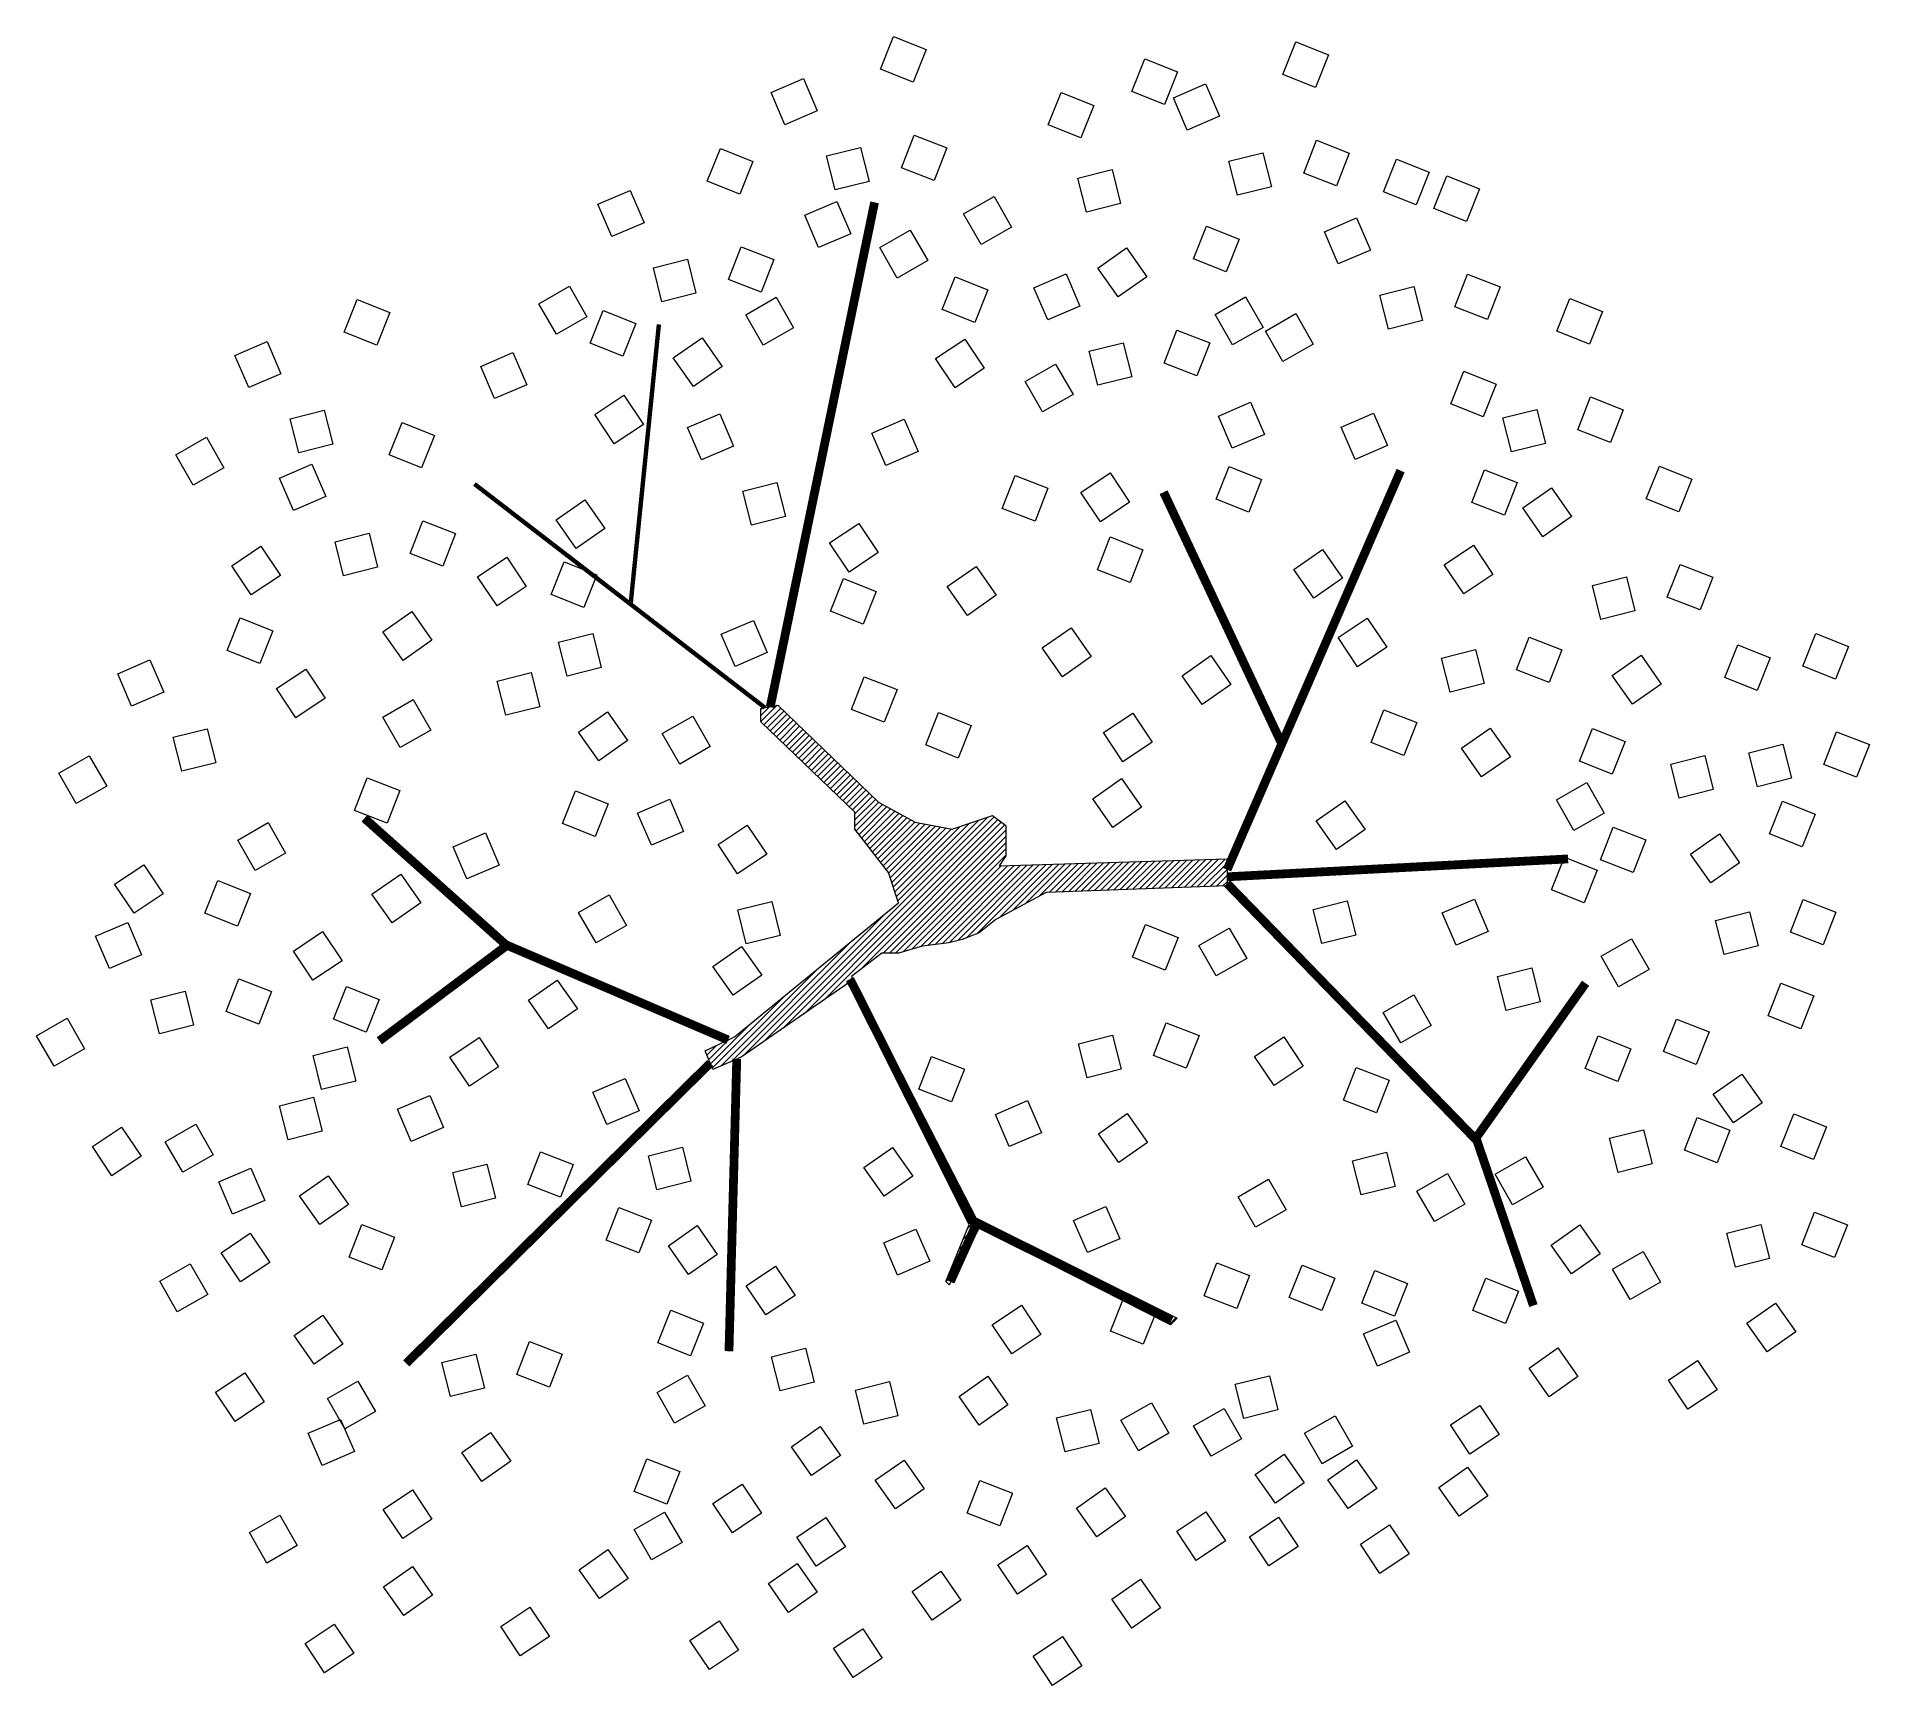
# Model space of a CAD drawing. Extents: x -2.08 to 2.1, y -1.82 to 1.94.
import ezdxf

# ---------------------------------------------------------------- set-up
doc = ezdxf.new("R2010")
doc.units = 0

# ---------------------------------------------------------------- blocks, each defined once
blk = doc.blocks.new('*X1')
at = {"color": 0}
for p, q in [((0.3523, 2.3039), (0.3895, 2.3411)), ((0.3523, 2.318), (0.3718, 2.3375)), ((0.3523, 2.3322), (0.3541, 2.334)), ((0.3591, 2.2965), (0.3973, 2.3347)), ((0.3663, 2.2896), (0.4045, 2.3278)), ((0.3735, 2.2827), (0.4116, 2.3208)), ((0.3807, 2.2757), (0.4188, 2.3139)), ((0.3879, 2.2688), (0.426, 2.3069)), ((0.3951, 2.2618), (0.4332, 2.3)), ((0.4023, 2.2549), (0.4404, 2.293)), ((0.4095, 2.248), (0.4476, 2.2861)), ((0.4167, 2.241), (0.4548, 2.2791)), ((0.4239, 2.2341), (0.462, 2.2722)), ((0.4311, 2.2271), (0.4692, 2.2652)), ((0.4383, 2.2202), (0.4764, 2.2583)), ((0.4455, 2.2133), (0.4836, 2.2513)), ((0.4527, 2.2063), (0.4908, 2.2444)), ((0.4599, 2.1994), (0.498, 2.2375)), ((0.4671, 2.1924), (0.5052, 2.2305)), ((0.4743, 2.1855), (0.5124, 2.2236)), ((0.4815, 2.1786), (0.5195, 2.2166)), ((0.4887, 2.1716), (0.5267, 2.2097)), ((0.4959, 2.1647), (0.5339, 2.2027)), ((0.5031, 2.1577), (0.5411, 2.1958)), ((0.5103, 2.1508), (0.5483, 2.1888)), ((0.5175, 2.1439), (0.5555, 2.1819)), ((0.5247, 2.1369), (0.5627, 2.1749)), ((0.5319, 2.13), (0.5699, 2.168)), ((0.5391, 2.123), (0.5771, 2.161)), ((0.5463, 2.1161), (0.5843, 2.1541)), ((0.5535, 2.1092), (0.5915, 2.1471)), ((0.5607, 2.1022), (0.5987, 2.1402)), ((0.5663, 2.0936), (0.6059, 2.1332)), ((0.5663, 2.0795), (0.6131, 2.1263)), ((0.5663, 2.0653), (0.6204, 2.1195)), ((0.5695, 2.0545), (0.6295, 2.1145)), ((0.5757, 2.0465), (0.6387, 2.1095)), ((0.5818, 2.0385), (0.6478, 2.1045)), ((0.588, 2.0305), (0.657, 2.0995)), ((0.5941, 2.0225), (0.6662, 2.0945)), ((0.6003, 2.0145), (0.6753, 2.0895)), ((0.3597, 1.5759), (0.8697, 2.0859)), ((0.4049, 1.607), (0.8839, 2.086)), ((0.4501, 1.638), (0.892, 2.08)), ((0.4953, 1.6691), (0.9001, 2.0739)), ((0.5781, 1.7377), (0.9082, 2.0678)), ((0.6064, 2.0065), (0.6845, 2.0845)), ((0.6126, 1.9985), (0.6936, 2.0795)), ((0.6187, 1.9905), (0.7028, 2.0745)), ((0.6249, 1.9825), (0.7144, 2.072)), ((0.6306, 1.7761), (0.9102, 2.0557)), ((0.631, 1.9745), (0.7264, 2.0699)), ((0.6372, 1.9666), (0.7383, 2.0677)), ((0.6431, 1.9583), (0.7503, 2.0655)), ((0.6466, 1.9477), (0.7623, 2.0633)), ((0.6501, 1.9371), (0.7742, 2.0612)), ((0.6537, 1.9265), (0.7862, 2.059)), ((0.6572, 1.9159), (0.8061, 2.0647)), ((0.6608, 1.9053), (0.8273, 2.0718)), ((0.6643, 1.8947), (0.8485, 2.0789)), ((0.6447, 1.7761), (0.9102, 2.0416)), ((0.6589, 1.7761), (0.9102, 2.0274)), ((0.6759, 1.779), (0.9102, 2.0133)), ((0.6957, 1.7847), (0.9102, 1.9991)), ((0.7155, 1.7903), (0.9, 1.9748)), ((0.7323, 1.793), (0.9146, 1.9752)), ((0.7485, 1.795), (0.9292, 1.9757)), ((0.7647, 1.797), (0.9437, 1.9761)), ((0.7809, 1.7992), (0.9583, 1.9765)), ((0.7998, 1.8039), (0.9729, 1.977)), ((0.8206, 1.8105), (0.9874, 1.9774)), ((0.8441, 1.8199), (1.002, 1.9778)), ((0.8948, 1.8565), (1.0166, 1.9782)), ((0.9251, 1.8726), (1.0311, 1.9787)), ((0.9554, 1.8888), (1.0457, 1.9791)), ((0.9857, 1.9049), (1.0603, 1.9795)), ((1.0087, 1.9138), (1.0749, 1.98)), ((1.0234, 1.9144), (1.0894, 1.9804)), ((1.0381, 1.9149), (1.104, 1.9808)), ((1.0528, 1.9154), (1.1186, 1.9812)), ((1.0675, 1.916), (1.1331, 1.9817)), ((1.0821, 1.9165), (1.1477, 1.9821)), ((1.0968, 1.9171), (1.1623, 1.9825)), ((1.1115, 1.9176), (1.1769, 1.983)), ((1.1262, 1.9182), (1.1914, 1.9834)), ((1.1409, 1.9187), (1.206, 1.9838)), ((1.1556, 1.9193), (1.2206, 1.9842)), ((1.1703, 1.9198), (1.2351, 1.9847)), ((1.1849, 1.9203), (1.2497, 1.9851)), ((1.1996, 1.9209), (1.2643, 1.9855)), ((1.2143, 1.9214), (1.2788, 1.986)), ((1.229, 1.922), (1.2934, 1.9864)), ((1.2437, 1.9225), (1.308, 1.9868)), ((1.2584, 1.9231), (1.3226, 1.9872)), ((1.2731, 1.9236), (1.3371, 1.9877)), ((1.2877, 1.9241), (1.3517, 1.9881)), ((1.3024, 1.9247), (1.3663, 1.9885)), ((1.3171, 1.9252), (1.3808, 1.9889)), ((1.3318, 1.9258), (1.3954, 1.9894)), ((1.3465, 1.9263), (1.41, 1.9898)), ((1.3612, 1.9269), (1.4146, 1.9803)), ((1.3759, 1.9274), (1.4146, 1.9662)), ((1.3905, 1.9279), (1.4146, 1.952)), ((1.4052, 1.9285), (1.4146, 1.9379)), ((0.3145, 1.5449), (0.6366, 1.867)), ((0.2858, 1.5304), (0.5599, 1.8044)), ((0.2608, 1.5194), (0.4831, 1.7417)), ((0.5405, 1.7001), (0.5601, 1.7198)), ((0.2408, 1.5136), (0.4063, 1.6791)), ((0.5546, 1.7001), (0.5649, 1.7104)), ((0.5593, 1.6907), (0.5697, 1.7011)), ((0.564, 1.6813), (0.5745, 1.6917)), ((0.5687, 1.6718), (0.5793, 1.6824)), ((0.5735, 1.6624), (0.5841, 1.6731)), ((0.5782, 1.653), (0.5889, 1.6637)), ((0.5829, 1.6436), (0.5937, 1.6544)), ((0.5876, 1.6341), (0.5985, 1.645)), ((0.5923, 1.6247), (0.6033, 1.6357)), ((0.2368, 1.5237), (0.3296, 1.6165)), ((0.597, 1.6153), (0.6081, 1.6264)), ((0.6018, 1.6059), (0.6129, 1.617)), ((0.6065, 1.5964), (0.6177, 1.6077)), ((0.6112, 1.587), (0.6225, 1.5983)), ((0.6159, 1.5776), (0.6273, 1.589)), ((0.2286, 1.5438), (0.2506, 1.5658)), ((0.2327, 1.5338), (0.2776, 1.5787)), ((0.6206, 1.5682), (0.6321, 1.5797)), ((0.6253, 1.5587), (0.6369, 1.5703)), ((0.6301, 1.5493), (0.6417, 1.561)), ((0.6348, 1.5399), (0.6465, 1.5516)), ((0.6395, 1.5304), (0.6514, 1.5423)), ((0.6442, 1.521), (0.6562, 1.533)), ((0.6489, 1.5116), (0.661, 1.5236)), ((0.6536, 1.5022), (0.6658, 1.5143)), ((0.6584, 1.4927), (0.6706, 1.5049)), ((0.6631, 1.4833), (0.6754, 1.4956)), ((0.6678, 1.4739), (0.6802, 1.4863)), ((0.6725, 1.4645), (0.685, 1.4769)), ((0.6772, 1.455), (0.6898, 1.4676)), ((0.6819, 1.4456), (0.6946, 1.4583)), ((0.6867, 1.4362), (0.6994, 1.4489)), ((0.6914, 1.4268), (0.7042, 1.4396)), ((0.6961, 1.4173), (0.709, 1.4302)), ((0.7008, 1.4079), (0.7138, 1.4209)), ((0.7055, 1.3985), (0.7186, 1.4116)), ((0.7102, 1.3891), (0.7234, 1.4022)), ((0.715, 1.3796), (0.7282, 1.3929)), ((0.7197, 1.3702), (0.733, 1.3835)), ((0.7244, 1.3608), (0.7378, 1.3742)), ((0.7291, 1.3514), (0.7426, 1.3649)), ((0.7338, 1.3419), (0.7474, 1.3555)), ((0.7385, 1.3325), (0.7522, 1.3462)), ((0.7432, 1.3231), (0.757, 1.3368)), ((0.748, 1.3136), (0.7618, 1.3275)), ((0.7527, 1.3042), (0.7666, 1.3182)), ((0.7574, 1.2948), (0.7714, 1.3088)), ((0.7621, 1.2854), (0.7762, 1.2995)), ((0.7668, 1.2759), (0.781, 1.2901)), ((0.7715, 1.2665), (0.7858, 1.2808)), ((0.7763, 1.2571), (0.7906, 1.2715)), ((0.781, 1.2477), (0.7954, 1.2621)), ((0.7857, 1.2382), (0.8002, 1.2528)), ((0.7904, 1.2288), (0.805, 1.2434)), ((0.7951, 1.2194), (0.8098, 1.2341)), ((0.7998, 1.21), (0.8146, 1.2248)), ((0.8046, 1.2005), (0.8194, 1.2154)), ((0.8093, 1.1911), (0.8242, 1.2061)), ((0.814, 1.1817), (0.829, 1.1967)), ((0.8187, 1.1723), (0.8339, 1.1874)), ((0.8219, 1.1472), (0.8454, 1.1707)), ((0.8234, 1.1628), (0.8387, 1.1781)), ((0.8021, 1.0991), (0.8449, 1.1418)), ((0.812, 1.1231), (0.8549, 1.166)), ((0.8515, 1.1485), (0.8643, 1.1613)), ((0.8609, 1.1438), (0.8737, 1.1566)), ((0.8703, 1.139), (0.8831, 1.1518)), ((0.8797, 1.1342), (0.8926, 1.1471)), ((0.889, 1.1295), (0.902, 1.1424)), ((0.8984, 1.1247), (0.9114, 1.1377)), ((0.9078, 1.1199), (0.9209, 1.133)), ((0.9172, 1.1152), (0.9303, 1.1283)), ((0.7922, 1.075), (0.8289, 1.1118)), ((0.9265, 1.1104), (0.9397, 1.1236)), ((0.9359, 1.1056), (0.9492, 1.1189)), ((0.9453, 1.1009), (0.9586, 1.1141)), ((0.9547, 1.0961), (0.968, 1.1094)), ((0.964, 1.0913), (0.9774, 1.1047)), ((0.9734, 1.0866), (0.9869, 1.1)), ((0.9828, 1.0818), (0.9963, 1.0953)), ((0.9922, 1.077), (1.0057, 1.0906)), ((0.7728, 1.0274), (0.7971, 1.0516)), ((0.7823, 1.051), (0.813, 1.0817)), ((1.0015, 1.0723), (1.0152, 1.0859)), ((1.0109, 1.0675), (1.0246, 1.0812)), ((1.0203, 1.0627), (1.034, 1.0765)), ((1.0297, 1.058), (1.0435, 1.0717)), ((1.039, 1.0532), (1.0529, 1.067)), ((1.0484, 1.0484), (1.0623, 1.0623)), ((1.0578, 1.0437), (1.0717, 1.0576)), ((1.0672, 1.0389), (1.0812, 1.0529)), ((1.0765, 1.0341), (1.0906, 1.0482)), ((0.7799, 1.0203), (0.7811, 1.0215)), ((1.0859, 1.0294), (1.1, 1.0435)), ((1.0953, 1.0246), (1.1095, 1.0388)), ((1.1047, 1.0198), (1.1189, 1.034)), ((1.114, 1.0151), (1.1283, 1.0293)), ((1.1234, 1.0103), (1.1378, 1.0246)), ((1.1328, 1.0055), (1.1472, 1.0199)), ((1.1422, 1.0008), (1.1566, 1.0152)), ((1.1515, 0.996), (1.166, 1.0105)), ((1.1609, 0.9912), (1.1755, 1.0058)), ((1.1703, 0.9865), (1.1849, 1.0011)), ((1.1797, 0.9817), (1.1943, 0.9964)), ((1.1891, 0.9769), (1.2038, 0.9916)), ((1.1984, 0.9722), (1.2132, 0.9869)), ((1.2078, 0.9674), (1.2226, 0.9822)), ((1.2172, 0.9626), (1.2321, 0.9775)), ((1.2266, 0.9579), (1.2415, 0.9728)), ((1.2359, 0.9531), (1.2509, 0.9681)), ((1.2453, 0.9483), (1.2604, 0.9634)), ((1.2547, 0.9436), (1.2698, 0.9587)), ((1.2641, 0.9388), (1.2792, 0.9539)), ((1.2734, 0.934), (1.2886, 0.9492)), ((1.2828, 0.9293), (1.2981, 0.9445))]:
    blk.add_line(p, q, dxfattribs=at)

msp = doc.modelspace()

# ---------------------------------------------------------------- linework, layer by layer
at = {"lineweight": 0, "extrusion": (0.000481945, -0.000195695, 1)}
for points in [[(-0.1557, 1.8684), (-0.126, 1.9427), (-0.0517, 1.9131), (-0.0814, 1.8388)], [(0.7615, 1.8564), (0.7911, 1.9307), (0.8655, 1.901), (0.8358, 1.8267)], [(0.4176, 1.8179), (0.4472, 1.8922), (0.5215, 1.8626), (0.4919, 1.7883)], [(-0.3735, 1.742), (-0.4051, 1.8155), (-0.3315, 1.8471), (-0.3, 1.7735)], [(0.2266, 1.7414), (0.2562, 1.8157), (0.3305, 1.7861), (0.3009, 1.7118)], [(0.5437, 1.7299), (0.5121, 1.8035), (0.5856, 1.835), (0.6172, 1.7615)], [(-0.0332, 1.615), (-0.1077, 1.6439), (-0.0788, 1.7185), (-0.0042, 1.6895)], [(-0.5504, 1.6135), (-0.5207, 1.6878), (-0.4464, 1.6582), (-0.476, 1.5839)], [(-0.2592, 1.5932), (-0.2787, 1.6708), (-0.2011, 1.6903), (-0.1817, 1.6127)], [(0.6579, 1.5812), (0.6385, 1.6588), (0.7161, 1.6782), (0.7355, 1.6006)], [(0.884, 1.6029), (0.8094, 1.6319), (0.8384, 1.7065), (0.913, 1.6775)], [(0.314, 1.5427), (0.2946, 1.6203), (0.3722, 1.6398), (0.3916, 1.5622)], [(0.991, 1.5892), (1.0206, 1.6635), (1.0949, 1.6339), (1.0653, 1.5596)], [(-0.7682, 1.4871), (-0.7998, 1.5606), (-0.7262, 1.5922), (-0.6947, 1.5186)], [(1.1057, 1.5511), (1.1353, 1.6254), (1.2096, 1.5958), (1.18, 1.5215)], [(-0.2969, 1.462), (-0.3284, 1.5355), (-0.2549, 1.5671), (-0.2234, 1.4935)], [(0.0736, 1.469), (0.0339, 1.5385), (0.1033, 1.5782), (0.143, 1.5087)], [(0.558, 1.4361), (0.5876, 1.5104), (0.662, 1.4808), (0.6323, 1.4065)], [(0.8878, 1.4247), (0.8563, 1.4982), (0.9298, 1.5298), (0.9613, 1.4562)], [(-0.4279, 1.3601), (-0.5024, 1.389), (-0.4735, 1.4636), (-0.3989, 1.4347)], [(-0.1174, 1.3925), (-0.1571, 1.4619), (-0.0877, 1.5017), (-0.048, 1.4322)], [(-0.6539, 1.3383), (-0.6734, 1.4159), (-0.5958, 1.4354), (-0.5763, 1.3578)], [(0.3401, 1.4151), (0.4055, 1.461), (0.4515, 1.3955), (0.386, 1.3496)], [(-0.0151, 1.3211), (0.0145, 1.3954), (0.0888, 1.3658), (0.0592, 1.2915)], [(0.2255, 1.2969), (0.194, 1.3704), (0.2675, 1.402), (0.299, 1.3284)], [(1.2282, 1.2977), (1.1536, 1.3266), (1.1825, 1.4012), (1.2571, 1.3723)], [(-1.3781, 1.2692), (-1.3484, 1.3435), (-1.2741, 1.3139), (-1.3038, 1.2395)], [(-0.8944, 1.2646), (-0.9341, 1.3341), (-0.8646, 1.3738), (-0.8249, 1.3043)], [(-0.423, 1.2395), (-0.4627, 1.309), (-0.3933, 1.3487), (-0.3536, 1.2792)], [(0.647, 1.2403), (0.6073, 1.3098), (0.6767, 1.3495), (0.7164, 1.28)], [(1.0021, 1.2759), (0.9826, 1.3535), (1.0602, 1.373), (1.0797, 1.2954)], [(1.3861, 1.2713), (1.4158, 1.3456), (1.4901, 1.3159), (1.4604, 1.2416)], [(-0.8176, 1.2442), (-0.7879, 1.3185), (-0.7136, 1.2888), (-0.7433, 1.2145)], [(0.7617, 1.2022), (0.722, 1.2717), (0.7914, 1.3114), (0.8311, 1.2419)], [(-0.6279, 1.2107), (-0.5624, 1.2566), (-0.5165, 1.1911), (-0.582, 1.1452)], [(0.0144, 1.1425), (-0.03, 1.209), (0.0366, 1.2534), (0.081, 1.1869)], [(0.5659, 1.1699), (0.4913, 1.1988), (0.5202, 1.2734), (0.5948, 1.2445)], [(-1.5959, 1.1428), (-1.6275, 1.2163), (-1.554, 1.2478), (-1.5224, 1.1743)], [(-1.0354, 1.1177), (-1.067, 1.1912), (-0.9935, 1.2228), (-0.9619, 1.1493)], [(0.3398, 1.1481), (0.3203, 1.2257), (0.3979, 1.2452), (0.4174, 1.1676)], [(0.214, 1.0872), (0.1743, 1.1567), (0.2437, 1.1964), (0.2835, 1.127)], [(1.1442, 1.1056), (1.1739, 1.1799), (1.2482, 1.1503), (1.2185, 1.076)], [(-1.4817, 0.994), (-1.5011, 1.0716), (-1.4235, 1.0911), (-1.4041, 1.0135)], [(-0.7625, 1.0146), (-0.8069, 1.0812), (-0.7404, 1.1256), (-0.696, 1.059)], [(0.6461, 1.0044), (0.6146, 1.0779), (0.6881, 1.1095), (0.7196, 1.036)], [(1.2825, 0.9961), (1.2631, 1.0737), (1.3407, 1.0931), (1.3601, 1.0155)], [(1.5086, 1.0178), (1.434, 1.0468), (1.463, 1.1214), (1.5376, 1.0924)], [(-1.276, 0.9892), (-1.2463, 1.0635), (-1.172, 1.0339), (-1.2017, 0.9596)], [(-0.564, 0.9781), (-0.5956, 1.0516), (-0.522, 1.0831), (-0.4905, 1.0096)], [(-0.1436, 0.9656), (-0.1752, 1.0392), (-0.1017, 1.0707), (-0.0701, 0.9972)], [(0.9264, 0.9792), (0.8948, 1.0527), (0.9683, 1.0842), (0.9999, 1.0107)], [(-1.7221, 0.9203), (-1.7618, 0.9897), (-1.6924, 1.0295), (-1.6526, 0.96)], [(-1.4938, 0.8628), (-1.5254, 0.9363), (-1.4519, 0.9679), (-1.4203, 0.8943)], [(0.6094, 0.8888), (0.639, 0.9631), (0.7133, 0.9335), (0.6837, 0.8592)], [(1.5902, 0.8895), (1.6199, 0.9638), (1.6942, 0.9342), (1.6645, 0.8599)], [(-0.4497, 0.8293), (-0.4692, 0.9069), (-0.3916, 0.9263), (-0.3721, 0.8487)], [(0.1967, 0.8386), (0.1221, 0.8676), (0.1511, 0.9422), (0.2257, 0.9132)], [(0.3459, 0.8372), (0.3014, 0.9038), (0.368, 0.9482), (0.4124, 0.8816)], [(1.2667, 0.8522), (1.1921, 0.8811), (1.2211, 0.9557), (1.2957, 0.9267)], [(-0.8951, 0.8413), (-0.8296, 0.8872), (-0.7837, 0.8218), (-0.8492, 0.7758)], [(1.3086, 0.8684), (1.3741, 0.9144), (1.42, 0.8489), (1.3545, 0.8029)], [(-1.1535, 0.7358), (-1.2281, 0.7647), (-1.1991, 0.8393), (-1.1245, 0.8103)], [(-1.3796, 0.714), (-1.399, 0.7916), (-1.3214, 0.8111), (-1.302, 0.7335)], [(-0.2273, 0.7222), (-0.2717, 0.7888), (-0.2051, 0.8332), (-0.1607, 0.7666)], [(0.4134, 0.6988), (0.3388, 0.7277), (0.3677, 0.8023), (0.4423, 0.7733)], [(-1.5902, 0.6703), (-1.6347, 0.7368), (-1.5681, 0.7812), (-1.5237, 0.7147)], [(-1.0297, 0.6452), (-1.0741, 0.7118), (-1.0076, 0.7562), (-0.9632, 0.6897)], [(0.7864, 0.728), (0.8519, 0.7739), (0.8978, 0.7085), (0.8324, 0.6625)], [(1.174, 0.6724), (1.1296, 0.7389), (1.1961, 0.7833), (1.2405, 0.7168)], [(-0.9063, 0.6712), (-0.8767, 0.7456), (-0.8024, 0.7159), (-0.832, 0.6416)], [(-0.0033, 0.6892), (0.0622, 0.7352), (0.1081, 0.6697), (0.0426, 0.6237)], [(1.4866, 0.6143), (1.4672, 0.6919), (1.5448, 0.7114), (1.5642, 0.6338)], [(1.7127, 0.6361), (1.6381, 0.6651), (1.6671, 0.7396), (1.7417, 0.7107)], [(-0.2694, 0.6335), (-0.2397, 0.7078), (-0.1654, 0.6782), (-0.1951, 0.6039)], [(-1.2898, 0.5864), (-1.2243, 0.6324), (-1.1784, 0.5669), (-1.2439, 0.5209)], [(-1.645, 0.5434), (-1.6154, 0.6177), (-1.5411, 0.5881), (-1.5707, 0.5138)], [(-0.4872, 0.5071), (-0.5188, 0.5806), (-0.4453, 0.6122), (-0.4137, 0.5387)], [(0.2133, 0.5493), (0.2788, 0.5953), (0.3248, 0.5298), (0.2593, 0.4839)], [(0.9321, 0.5067), (0.8877, 0.5732), (0.9542, 0.6176), (0.9986, 0.5511)], [(-0.8699, 0.4853), (-0.8893, 0.5629), (-0.8117, 0.5823), (-0.7923, 0.5047)], [(1.1428, 0.4486), (1.1234, 0.5262), (1.201, 0.5457), (1.2204, 0.4681)], [(1.3689, 0.4703), (1.2943, 0.4993), (1.3233, 0.5739), (1.3979, 0.5449)], [(1.7689, 0.4823), (1.7985, 0.5566), (1.8728, 0.527), (1.8432, 0.4527)], [(1.9472, 0.5079), (1.9768, 0.5822), (2.0511, 0.5526), (2.0215, 0.4783)], [(-1.8629, 0.417), (-1.8944, 0.4905), (-1.8209, 0.522), (-1.7894, 0.4485)], [(0.5318, 0.4859), (0.5973, 0.5319), (0.6433, 0.4664), (0.5778, 0.4205)], [(1.5127, 0.4867), (1.5782, 0.5326), (1.6241, 0.4671), (1.5586, 0.4212)], [(-1.4881, 0.3903), (-1.5325, 0.4568), (-1.466, 0.5013), (-1.4216, 0.4347)], [(-1.0099, 0.3961), (-1.0294, 0.4737), (-0.9518, 0.4931), (-0.9323, 0.4155)], [(-0.1469, 0.3801), (-0.2215, 0.4091), (-0.1925, 0.4836), (-0.1179, 0.4547)], [(-1.2503, 0.3223), (-1.29, 0.3918), (-1.2206, 0.4315), (-1.1809, 0.3621)], [(-0.39, 0.419), (-0.1605, 0.1976), (-0.0764, 0.1519), (0.0077, 0.1367), (0.0994, 0.1673), (0.13, 0.1444), (0.13, 0.0756), (0.1147, 0.0527), (0.6345, 0.0684), (0.6345, 0.0073), (0.2218, -0.0083), (0.1072, -0.0695), (0.069, -0.1001), (0.0308, -0.1154), (0.0002, -0.123), (-0.0609, -0.1307), (-0.1144, -0.146), (-0.1526, -0.1461), (-0.2214, -0.1996), (0.0618, -0.7493), (0.5206, -0.9781), (0.5053, -0.9934), (0.0695, -0.7722), (0.0008, -0.9021), (-0.0068, -0.8945), (0.0466, -0.7646), (-0.229, -0.2149), (-0.4734, -0.3831), (-0.538, -0.4113), (-0.5551, -0.369), (-0.4888, -0.3373), (-0.1145, -0.0315), (-0.1375, 0.0373), (-0.214, 0.1365), (-0.214, 0.1747), (-0.4282, 0.3807), (-0.4282, 0.4113)], [(-0.8438, 0.3576), (-0.7783, 0.4036), (-0.7324, 0.3381), (-0.7979, 0.2921)], [(-0.6134, 0.2846), (-0.6531, 0.3541), (-0.5837, 0.3938), (-0.5439, 0.3244)], [(-0.0526, 0.3282), (-0.023, 0.4025), (0.0514, 0.3729), (0.0217, 0.2985)], [(0.3972, 0.2899), (0.3528, 0.3564), (0.4194, 0.4008), (0.4638, 0.3343)], [(1.0378, 0.3046), (0.9633, 0.3336), (0.9922, 0.4081), (1.0668, 0.3792)], [(-1.7486, 0.2682), (-1.7681, 0.3458), (-1.6905, 0.3653), (-1.671, 0.2877)], [(1.1689, 0.3209), (1.2344, 0.3669), (1.2803, 0.3014), (1.2148, 0.2554)], [(1.4378, 0.2911), (1.4675, 0.3654), (1.5418, 0.3358), (1.5121, 0.2615)], [(2.0697, 0.2545), (1.9951, 0.2834), (2.0241, 0.358), (2.0986, 0.329)], [(-1.989, 0.1945), (-2.0288, 0.2639), (-1.9593, 0.3037), (-1.9196, 0.2342)], [(1.6653, 0.2071), (1.6458, 0.2847), (1.7234, 0.3042), (1.7429, 0.2266)], [(1.8436, 0.2327), (1.8241, 0.3103), (1.9017, 0.3298), (1.9212, 0.2522)], [(-1.2804, 0.1501), (-1.355, 0.1791), (-1.326, 0.2536), (-1.2515, 0.2247)], [(0.3282, 0.2057), (0.3937, 0.2517), (0.4397, 0.1862), (0.3742, 0.1402)], [(-0.8804, 0.1493), (-0.8508, 0.2237), (-0.7765, 0.194), (-0.8061, 0.1197)], [(1.4249, 0.1334), (1.3852, 0.2029), (1.4546, 0.2426), (1.4943, 0.1731)], [(-0.678, 0.0996), (-0.7095, 0.1731), (-0.636, 0.2047), (-0.6045, 0.1312)], [(0.8378, 0.1552), (0.9033, 0.2011), (0.9492, 0.1357), (0.8837, 0.0897)], [(1.871, 0.126), (1.9007, 0.2003), (1.975, 0.1706), (1.9454, 0.0963)], [(-1.5813, 0.042), (-1.621, 0.1115), (-1.5516, 0.1512), (-1.5119, 0.0818)], [(-1.0983, 0.0229), (-1.1298, 0.0964), (-1.0563, 0.128), (-1.0248, 0.0545)], [(-0.4815, 0.0346), (-0.5259, 0.1012), (-0.4594, 0.1456), (-0.415, 0.079)], [(1.5603, 0.0377), (1.4857, 0.0666), (1.5147, 0.1412), (1.5893, 0.1123)], [(1.6913, 0.0795), (1.7568, 0.1254), (1.8028, 0.0599), (1.7373, 0.014)], [(-1.8572, -0.0555), (-1.9016, 0.011), (-1.8351, 0.0554), (-1.7907, -0.0111)], [(1.3743, -0.0017), (1.404, 0.0726), (1.4783, 0.043), (1.4487, -0.0314)], [(-1.6955, -0.0549), (-1.6659, 0.0194), (-1.5916, -0.0103), (-1.6212, -0.0846)], [(-1.3149, -0.0119), (-1.2494, 0.034), (-1.2034, -0.0315), (-1.2689, -0.0774)], [(-0.8041, -0.1229), (-0.8439, -0.0534), (-0.7744, -0.0137), (-0.7347, -0.0831)], [(-0.4618, -0.1254), (-0.4812, -0.0478), (-0.4036, -0.0284), (-0.3842, -0.106)], [(0.8503, -0.1245), (0.8308, -0.0469), (0.9084, -0.0274), (0.9279, -0.105)], [(1.1565, -0.1281), (1.1249, -0.0546), (1.1985, -0.0231), (1.23, -0.0966)], [(1.9935, -0.1275), (1.919, -0.0985), (1.9479, -0.0239), (2.0225, -0.0529)], [(-1.9134, -0.1814), (-1.9449, -0.1078), (-1.8714, -0.0763), (-1.8399, -0.1498)], [(0.4191, -0.1552), (0.4487, -0.0809), (0.523, -0.1105), (0.4934, -0.1848)], [(1.7675, -0.1492), (1.748, -0.0716), (1.8256, -0.0522), (1.8451, -0.1298)], [(-1.4495, -0.208), (-1.4939, -0.1414), (-1.4273, -0.097), (-1.3829, -0.1636)], [(0.6099, -0.1982), (0.5701, -0.1287), (0.6396, -0.089), (0.6793, -0.1584)], [(1.527, -0.2229), (1.4873, -0.1535), (1.5568, -0.1138), (1.5965, -0.1832)], [(-0.5377, -0.1768), (-0.4722, -0.1309), (-0.4263, -0.1964), (-0.4917, -0.2423)], [(-1.5731, -0.3084), (-1.6476, -0.2794), (-1.6187, -0.2049), (-1.5441, -0.2338)], [(-0.958, -0.2535), (-0.8925, -0.2076), (-0.8466, -0.273), (-0.9121, -0.319)], [(1.2708, -0.2769), (1.2513, -0.1993), (1.3289, -0.1798), (1.3484, -0.2574)], [(-1.7991, -0.3301), (-1.8186, -0.2525), (-1.741, -0.2331), (-1.7215, -0.3107)], [(-1.4024, -0.2966), (-1.3727, -0.2223), (-1.2984, -0.2519), (-1.3281, -0.3262)], [(1.0304, -0.3506), (0.9906, -0.2812), (1.0601, -0.2414), (1.0998, -0.3109)], [(1.9427, -0.3185), (1.8681, -0.2895), (1.8971, -0.2149), (1.9717, -0.2439)], [(-2.0395, -0.4038), (-2.0793, -0.3344), (-2.0098, -0.2947), (-1.9701, -0.3641)], [(0.3155, -0.4304), (0.296, -0.3528), (0.3736, -0.3333), (0.3931, -0.4109)], [(0.5416, -0.4086), (0.467, -0.3797), (0.496, -0.3051), (0.5705, -0.3341)], [(1.6294, -0.3707), (1.659, -0.2964), (1.7333, -0.326), (1.7037, -0.4003)], [(-1.4296, -0.4571), (-1.4491, -0.3795), (-1.3715, -0.3601), (-1.352, -0.4377)], [(-1.0926, -0.4496), (-1.137, -0.383), (-1.0705, -0.3386), (-1.0261, -0.4052)], [(0.7417, -0.4482), (0.6973, -0.3816), (0.7638, -0.3372), (0.8083, -0.4038)], [(1.4511, -0.409), (1.4807, -0.3347), (1.555, -0.3643), (1.5254, -0.4386)], [(0.0066, -0.4854), (-0.068, -0.4565), (-0.039, -0.3819), (0.0356, -0.4108)], [(0.9748, -0.5101), (0.9002, -0.4812), (0.9291, -0.4066), (1.0037, -0.4356)], [(-0.7794, -0.5369), (-0.811, -0.4634), (-0.7375, -0.4319), (-0.7059, -0.5054)], [(1.7427, -0.4679), (1.8082, -0.4219), (1.8541, -0.4874), (1.7886, -0.5334)], [(-1.506, -0.5718), (-1.5254, -0.4942), (-1.4478, -0.4747), (-1.4284, -0.5523)], [(-1.2252, -0.5755), (-1.2568, -0.502), (-1.1833, -0.4704), (-1.1517, -0.5439)], [(0.1378, -0.5872), (0.1062, -0.5137), (0.1797, -0.4821), (0.2113, -0.5556)], [(-1.9077, -0.6539), (-1.9521, -0.5873), (-1.8856, -0.5429), (-1.8412, -0.6094)], [(-1.7464, -0.6455), (-1.7861, -0.576), (-1.7167, -0.5363), (-1.6769, -0.6058)], [(0.3415, -0.558), (0.407, -0.5121), (0.453, -0.5776), (0.3875, -0.6235)], [(1.7519, -0.6241), (1.6773, -0.5952), (1.7063, -0.5206), (1.7808, -0.5495)], [(1.8971, -0.5869), (1.9267, -0.5126), (2.001, -0.5422), (1.9714, -0.6165)], [(1.5258, -0.6459), (1.5063, -0.5683), (1.5839, -0.5488), (1.6034, -0.6264)], [(-0.8849, -0.7025), (-0.9595, -0.6735), (-0.9305, -0.599), (-0.8559, -0.6279)], [(-0.6652, -0.6857), (-0.6846, -0.6081), (-0.607, -0.5887), (-0.5876, -0.6663)], [(-0.1934, -0.6348), (-0.1279, -0.5889), (-0.082, -0.6544), (-0.1475, -0.7003)], [(0.9399, -0.6972), (0.9204, -0.6196), (0.998, -0.6002), (1.0175, -0.6778)], [(1.2854, -0.7196), (1.2457, -0.6501), (1.3151, -0.6104), (1.3548, -0.6799)], [(-1.6327, -0.7413), (-1.6643, -0.6677), (-1.5908, -0.6362), (-1.5592, -0.7097)], [(-1.4799, -0.6994), (-1.4144, -0.6535), (-1.3685, -0.719), (-1.434, -0.7649)], [(-1.111, -0.7242), (-1.1304, -0.6466), (-1.0528, -0.6272), (-1.0334, -0.7048)], [(0.6995, -0.7709), (0.6597, -0.7015), (0.7292, -0.6618), (0.7689, -0.7312)], [(1.1071, -0.7579), (1.0674, -0.6885), (1.1368, -0.6487), (1.1765, -0.7182)], [(-0.7065, -0.8296), (-0.781, -0.8007), (-0.7521, -0.7261), (-0.6775, -0.7551)], [(0.3163, -0.8289), (0.2847, -0.7554), (0.3583, -0.7238), (0.3898, -0.7974)], [(2.0195, -0.8403), (1.945, -0.8114), (1.9739, -0.7368), (2.0485, -0.7657)], [(-1.6145, -0.8955), (-1.6589, -0.829), (-1.5924, -0.7845), (-1.548, -0.8511)], [(-1.2924, -0.8683), (-1.367, -0.8393), (-1.338, -0.7647), (-1.2634, -0.7937)], [(-0.6391, -0.8134), (-0.5736, -0.7674), (-0.5277, -0.8329), (-0.5932, -0.8789)], [(-0.1168, -0.8801), (-0.1483, -0.8066), (-0.0748, -0.7751), (-0.0433, -0.8486)], [(1.3735, -0.8119), (1.439, -0.7659), (1.485, -0.8314), (1.4195, -0.8773)], [(1.7935, -0.8621), (1.774, -0.7845), (1.8516, -0.765), (1.8711, -0.8426)], [(1.5531, -0.9358), (1.5133, -0.8663), (1.5828, -0.8266), (1.6225, -0.8961)], [(-1.7589, -0.9637), (-1.7986, -0.8943), (-1.7292, -0.8546), (-1.6894, -0.924)], [(-0.4171, -0.971), (-0.4615, -0.9044), (-0.3949, -0.86), (-0.3505, -0.9266)], [(0.6566, -0.9559), (0.5821, -0.927), (0.611, -0.8524), (0.6856, -0.8813)], [(0.7763, -0.9314), (0.806, -0.8571), (0.8803, -0.8868), (0.8507, -0.9611)], [(0.942, -0.944), (0.9716, -0.8697), (1.0459, -0.8994), (1.0163, -0.9737)], [(1.1949, -0.9611), (1.2246, -0.8868), (1.2989, -0.9165), (1.2692, -0.9908)], [(-0.663, -1.0344), (-0.6334, -0.9601), (-0.5591, -0.9897), (-0.5887, -1.064)], [(0.1435, -1.0597), (0.0991, -0.9931), (0.1656, -0.9487), (0.21, -1.0153)], [(0.3688, -1.0081), (0.3984, -0.9338), (0.4727, -0.9635), (0.4431, -1.0378)], [(1.8195, -0.9897), (1.885, -0.9438), (1.9309, -1.0093), (1.8655, -1.0552)], [(-1.4924, -1.0177), (-1.4269, -0.9717), (-1.381, -1.0372), (-1.4465, -1.0832)], [(0.9771, -1.0875), (0.9455, -1.014), (1.019, -0.9825), (1.0506, -1.056)], [(-0.91, -1.1353), (-0.9846, -1.1064), (-0.9557, -1.0318), (-0.8811, -1.0607)], [(-1.1361, -1.1571), (-1.1556, -1.0795), (-1.078, -1.06), (-1.0585, -1.1376)], [(-0.3846, -1.1438), (-0.404, -1.0662), (-0.3264, -1.0467), (-0.307, -1.1243)], [(1.3228, -1.092), (1.3883, -1.046), (1.4342, -1.1115), (1.3687, -1.1574)], [(1.6849, -1.1858), (1.6405, -1.1193), (1.707, -1.0748), (1.7514, -1.1414)], [(-1.627, -1.2137), (-1.6714, -1.1472), (-1.6049, -1.1028), (-1.5605, -1.1693)], [(-1.3765, -1.2308), (-1.4162, -1.1613), (-1.3468, -1.1216), (-1.3071, -1.1911)], [(-0.625, -1.2175), (-0.6647, -1.148), (-0.5953, -1.1083), (-0.5555, -1.1778)], [(-0.1934, -1.22), (-0.2129, -1.1424), (-0.1353, -1.123), (-0.1158, -1.2006)], [(0.0235, -1.1566), (0.089, -1.1106), (0.135, -1.1761), (0.0695, -1.2221)], [(0.6728, -1.2066), (0.6533, -1.129), (0.7309, -1.1096), (0.7504, -1.1872)], [(-1.4285, -1.3139), (-1.46, -1.2404), (-1.3865, -1.2089), (-1.355, -1.2824)], [(0.2652, -1.2833), (0.2457, -1.2057), (0.3233, -1.1863), (0.3428, -1.2639)], [(0.4324, -1.2803), (0.3926, -1.2109), (0.4621, -1.1712), (0.5018, -1.2406)], [(0.598, -1.2929), (0.5582, -1.2235), (0.6277, -1.1838), (0.6674, -1.2532)], [(0.8509, -1.31), (0.8112, -1.2406), (0.8806, -1.2009), (0.9204, -1.2703)], [(1.1882, -1.288), (1.1438, -1.2215), (1.2103, -1.1771), (1.2547, -1.2436)], [(-1.1101, -1.2847), (-1.0446, -1.2388), (-0.9986, -1.3043), (-1.0641, -1.3502)], [(-0.3585, -1.2714), (-0.293, -1.2255), (-0.2471, -1.291), (-0.3126, -1.3369)], [(0.6988, -1.3343), (0.7643, -1.2883), (0.8102, -1.3538), (0.7447, -1.3998)], [(-0.6423, -1.4024), (-0.7169, -1.3735), (-0.688, -1.2989), (-0.6134, -1.3279)], [(-0.1674, -1.3477), (-0.1019, -1.3017), (-0.056, -1.3672), (-0.1215, -1.4132)], [(0.8644, -1.3469), (0.9299, -1.3009), (0.9758, -1.3664), (0.9103, -1.4124)], [(1.1174, -1.364), (1.1829, -1.318), (1.2288, -1.3835), (1.1633, -1.4295)], [(-1.2447, -1.4808), (-1.2891, -1.4142), (-1.2226, -1.3698), (-1.1781, -1.4364)], [(-0.4931, -1.4675), (-0.5375, -1.4009), (-0.471, -1.3565), (-0.4266, -1.4231)], [(0.1165, -1.4519), (0.042, -1.4229), (0.0709, -1.3483), (0.1455, -1.3773)], [(0.2912, -1.411), (0.3567, -1.365), (0.4027, -1.4305), (0.3372, -1.4765)], [(-0.6775, -1.5294), (-0.7172, -1.46), (-0.6478, -1.4202), (-0.6081, -1.4897)], [(0.5642, -1.5303), (0.5198, -1.4638), (0.5863, -1.4194), (0.6307, -1.4859)], [(-1.5546, -1.5364), (-1.5944, -1.467), (-1.5249, -1.4273), (-1.4852, -1.4967)], [(-0.302, -1.5437), (-0.3464, -1.4772), (-0.2799, -1.4328), (-0.2355, -1.4993)], [(0.7298, -1.5429), (0.6854, -1.4764), (0.7519, -1.432), (0.7963, -1.4985)], [(0.9828, -1.56), (0.9383, -1.4935), (1.0049, -1.4491), (1.0493, -1.5156)], [(0.1566, -1.607), (0.1122, -1.5405), (0.1788, -1.4961), (0.2232, -1.5626)], [(-1.2882, -1.5904), (-1.2227, -1.5444), (-1.1768, -1.6099), (-1.2422, -1.6559)], [(-0.8424, -1.5519), (-0.7769, -1.5059), (-0.7309, -1.5714), (-0.7964, -1.6173)], [(-0.4111, -1.5834), (-0.3456, -1.5374), (-0.2996, -1.6029), (-0.3651, -1.6488)], [(-0.0835, -1.6013), (-0.018, -1.5553), (0.0279, -1.6208), (-0.0376, -1.6668)], [(0.3715, -1.6191), (0.4369, -1.5732), (0.4829, -1.6387), (0.4174, -1.6846)], [(-0.977, -1.7479), (-1.0214, -1.6814), (-0.9548, -1.637), (-0.9104, -1.7035)], [(-0.5457, -1.7794), (-0.5901, -1.7129), (-0.5235, -1.6685), (-0.4791, -1.735)], [(-1.4228, -1.7864), (-1.4672, -1.7199), (-1.4007, -1.6755), (-1.3563, -1.742)], [(-0.2181, -1.7973), (-0.2625, -1.7308), (-0.196, -1.6864), (-0.1516, -1.7529)], [(0.2368, -1.8152), (0.1924, -1.7486), (0.259, -1.7042), (0.3034, -1.7708)]]:
    msp.add_lwpolyline(points, close=True, dxfattribs=at)
for points, const_width in [([(-0.4071, 0.4143), (-0.1691, 1.565)], 0.02), ([(-0.7252, 0.6491), (-0.6608, 1.2868)], 0.01), ([(-0.4189, 0.4132), (-1.0812, 0.9231)], 0.01), ([(0.6345, 0.044), (1.0301, 0.9535)], 0.02), ([(0.7592, 0.3306), (0.4898, 0.9044)], 0.02), ([(-0.5031, -0.3441), (-1.0095, -0.1272), (-1.332, 0.1612)], 0.02), ([(0.6345, 0.0277), (1.4118, 0.0685)], 0.02), ([(0.6345, 0.0126), (1.204, -0.5735), (1.3328, -0.9497)], 0.02), ([(-1.0095, -0.1303), (-1.2981, -0.3462)], 0.02), ([(-0.225, -0.2056), (0.0521, -0.7554), (0.5083, -0.9829)], 0.02), ([(1.204, -0.5647), (1.4518, -0.2148)], 0.02), ([(-0.5438, -0.397), (-1.2368, -1.0815)], 0.02), ([(-0.4833, -0.3874), (-0.501, -1.0536)], 0.02), ([(0.0612, -0.7675), (0.0036, -0.8952)], 0.02)]:
    msp.add_lwpolyline(points, dxfattribs=dict(at, const_width=const_width))

# ---------------------------------------------------------------- block references
at = {"lineweight": 0, "extrusion": (0.000481945, -0.000195695, 1), "rotation": 0.04316338536916775}
msp.add_blockref('*X1', (-0.7787, -1.9226), dxfattribs=at)

doc.saveas('drawing.dxf')
